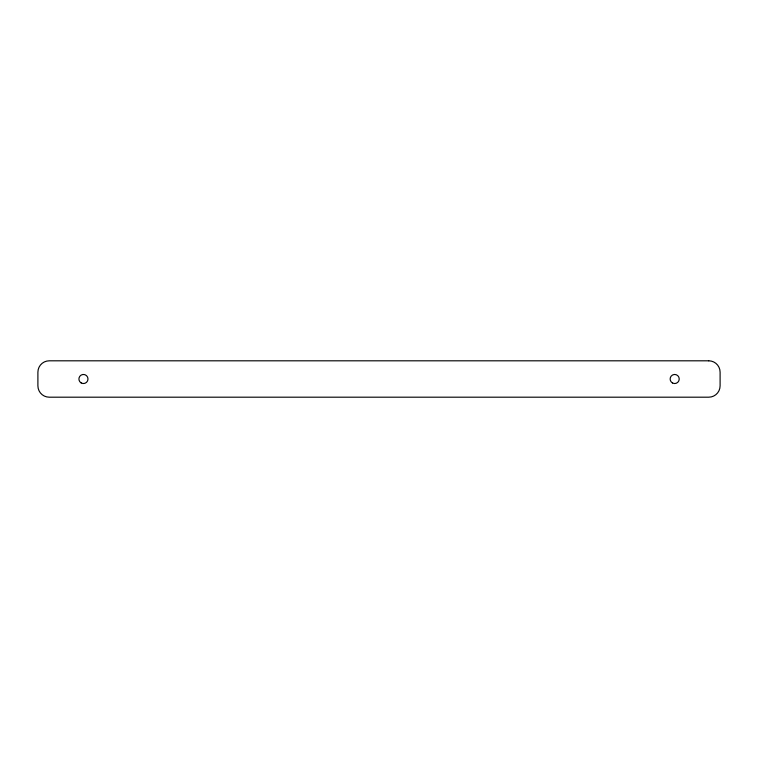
<?xml version="1.0" encoding="UTF-8"?>
<svg xmlns="http://www.w3.org/2000/svg" width="758" height="758" viewBox="0 0 758 758"><rect width="100%" height="100%" fill="white"/><g stroke="black" fill="none" stroke-linecap="round" stroke-linejoin="round"><path stroke-width="1.14" d="M708.73 360.808L49.27 360.808A11.37 11.37 0 0 0 37.9 372.178L37.9 385.822A11.37 11.37 0 0 0 49.27 397.192L708.73 397.192A11.37 11.37 0 0 0 720.1 385.822L720.1 372.178A11.37 11.37 0 0 0 708.73 360.808M81.172 382.942A4.548 4.548 0 0 0 87.994 379A4.548 4.548 0 0 0 81.172 375.058A4.548 4.548 0 0 0 81.172 382.942M672.412 382.942A4.548 4.548 0 0 0 679.234 379A4.548 4.548 0 0 0 672.412 375.058A4.548 4.548 0 0 0 672.412 382.942"/></g></svg>
